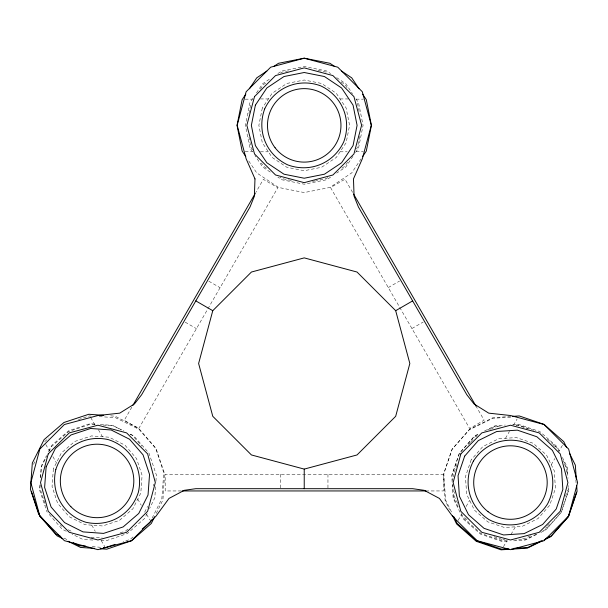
<?xml version="1.0" encoding="UTF-8"?>
<svg xmlns="http://www.w3.org/2000/svg" width="608" height="608" viewBox="0 0 608 608"><rect width="100%" height="100%" fill="white"/><g stroke="black" fill="none" stroke-linecap="round" stroke-linejoin="round"><path stroke-width="0.46" stroke-dasharray="3.04 2.28" d="M40.029 484.743L39.664 490.238L47.044 511.982M40.508 477.409L41.169 467.332L46.451 456.623M155.564 486.788L154.842 497.785L149.568 508.493M155.929 481.293L156.347 474.878L148.968 453.135L133.828 435.875L128.888 433.436M40.067 485.214L39.862 488.019L45.744 505.818M40.614 477.736L41.504 465.584L46.558 455.529M153.414 486.012L153.55 484.143M248.946 113.415L250.952 103.307M359.685 136.405L357.496 147.432L356.455 148.99M456.904 464.375L453.287 475.023L453.408 476.9M565.508 496.295L567.614 490.078M33.524 464.33L34.762 461.806M48.883 451.676L51.323 446.736L68.582 431.596L90.326 424.217L95.828 424.582M147.128 513.441L144.689 518.381L127.429 533.52L105.686 540.9L100.191 540.535M156.279 513.38L162.906 499.951L164.624 473.792L156.195 448.962L138.913 429.256L115.398 417.658L97.645 416.495M48.663 451.341L51.612 445.482L68.643 430.783L90.007 423.715L95.616 424.126M144.658 512.21L147.6 506.35M152.167 518.077L161.842 498.834L163.765 472.69L155.534 447.8L138.396 427.956L114.98 416.176L108.444 415.697M131.852 407.147L124.252 420.303L138.708 428.648L277.818 187.705L263.363 179.36L255.77 192.516M466.1 506.51L469.634 500.384M505.484 438.292L509.466 431.399M510.994 534.47L515.417 526.817M551.266 464.725L554.8 458.592M458.151 520.334L461.305 514.915M513.502 425.197L517.104 419.011M503.462 546.691L506.608 541.272M562.408 445.368L558.805 451.554L556.86 447.572L546.987 438.854M252.92 98.268L249.858 102.851L245.381 125.37L249.858 147.888L252.92 152.471M256.492 92.925L262.618 83.76L270.248 78.66M260.33 89.277L263.454 84.596L266.57 82.513M347.601 162.245L344.994 166.144L341.096 168.743M352.974 156.286L345.83 166.98L336.672 173.098M355.528 152.471L358.591 147.888L363.067 125.37L358.591 102.851L355.528 98.268M361.099 158.863L351.736 172.877L329.939 187.446L304.228 192.561L278.51 187.446L256.713 172.877L248.391 160.421M468.555 444.562L470.41 442.449M471.025 441.742L474.734 437.517M545.551 528.299L546.79 526.885M547.405 526.178L549.875 523.366M44.703 441.659L48.929 437.95M125.522 531.096L128.356 528.648M133.053 536.94L130.218 539.387L123.105 541.743M277.886 73.553L281.709 71.007L304.228 66.523L326.739 71.007L330.562 73.553M280.6 73.142L282.158 72.101L290.434 70.452M327.849 177.597L326.291 178.638L316.175 180.652M330.562 177.179L326.739 179.732L304.228 184.209L281.709 179.732L277.886 177.179M388.284 287.561L399.532 281.071M411.935 328.525L423.183 322.035M477.926 434.241L474.628 435.868L459.488 453.135L452.109 474.871L452.474 480.373M484.515 430.996L495.224 425.714L505.301 425.053M475.35 436.81L477.029 435.982M490.481 429.347L495.528 426.862L500.202 426.55M530.419 535.762L525.373 538.247L521.634 538.49M536.385 534.113L525.684 539.387L515.599 540.048M542.974 530.86L546.273 529.234L561.412 511.974L568.792 490.23L568.488 485.648M477.69 434.819L474.392 436.43L459.192 453.644L451.744 475.365L453.165 498.279L463.25 518.905L480.464 534.098L502.178 541.546L509.512 541.09M487.586 429.978L495.011 426.345L502.345 425.889M536.644 534.478L525.099 540.124L513.182 540.862M540.77 532.456L545.718 530.039L560.918 512.825L568.366 491.112L568.138 487.441M78.44 419.611L89.239 415.94L91.109 416.07M120.179 532.866L123.736 531.688M312.497 181.382L315.256 180.834M510.811 416.488L493.058 417.65L469.551 429.248L452.261 448.955L443.84 473.784L445.55 499.943L452.177 513.38M512.635 424.574L518.13 424.217L539.874 431.596L557.133 446.728L559.573 451.676M516.108 425.509L517.978 425.387L527.744 428.701M502.922 539.722L504.792 539.592M507.353 540.588L502.77 540.892L481.027 533.512L463.767 518.373L461.328 513.433M510.636 417.172L492.883 418.281L469.33 429.795L451.98 449.449L443.468 474.248L443.414 490.945L427.272 490.945M516.032 425.038L517.932 424.924L533.566 430.289M260.414 98.937L268.379 98.937M340.07 98.937L348.916 98.937M245.168 99.165L252.328 99.165M356.121 99.165L363.28 99.165M245.168 151.574L252.328 151.574M356.121 151.574L363.28 151.574M260.414 151.802L268.379 151.802M340.07 151.802L347.145 151.802M181.336 490.952L165.194 490.952L165.194 474.255L443.414 474.255L445.102 500.407L449.624 509.664M103.155 425.06L113.24 425.722L123.941 431.004M92.857 540.056L82.779 539.395L72.071 534.113M100.29 424.475L112.442 425.364L121.653 430M91.071 537.198L102.288 538.027M92.256 546.66L100.662 547.276M318.014 70.452L326.291 72.101M291.354 180.47L282.158 178.638L279.824 177.08M494.046 536.704L502.041 539.418M66.302 531.27L62.183 529.241L47.652 512.673M130.028 434.211L132.536 435.472L141.725 446.112M68.324 529.773L72.512 531.886M64.129 538.133L68.309 540.231M208.848 281.208L220.088 287.698M185.197 322.172L196.445 328.662M336.672 77.642L345.83 83.76L352.465 93.685M341.096 81.996L344.994 84.596L348.118 89.277M266.57 168.226L263.454 166.144L261.372 163.02M270.248 172.079L262.618 166.98L254.965 155.526M553.379 444.98L556.198 447.45M464.71 517.651L468.935 521.36M60.397 524.985L61.621 526.406M252.518 149.773L250.952 147.432L248.946 137.324M352.61 192.386L345.01 179.223L330.554 187.576L469.665 428.518L484.12 420.166L476.049 406.19M90.729 417.536L94.757 424.506M146.65 514.398L149.788 519.825M45.782 444.516L49.362 450.718M101.262 540.611L104.842 546.805M98.466 429.795L102.395 436.719M137.758 499.092L141.246 505.248M52.919 456.638L56.407 462.787M91.77 525.16L95.258 531.316M562.415 457.436L567.287 467.324L568.009 478.321M564.49 464.269L566.147 467.628L566.451 472.31M457.657 503.363L454.754 497.473L454.389 491.864M458.082 506.844L453.614 497.785L452.77 484.956M563.312 460.773L566.945 468.198L567.401 475.524M357.496 103.307L359.32 112.495M575.882 480.077L576.057 482.881M327.955 474.255L327.955 488.163M280.66 474.255L280.66 488.163M53.36 468.859L52.06 486.506L57.616 503.31L69.183 516.709L84.998 524.666L102.653 525.958L119.457 520.402L132.856 508.835L140.805 493.027L142.105 475.372L136.542 458.569L124.974 445.17L109.166 437.213L91.512 435.921L74.708 441.476L61.309 453.044L53.36 468.859M262.314 108.011L258.864 125.37L262.314 142.728L272.148 157.449L286.862 167.276L304.22 170.734L321.586 167.276L336.3 157.449L346.134 142.728L349.585 125.37L346.134 108.011L336.3 93.29L321.586 83.456L304.22 80.005L286.862 83.456L272.148 93.29L262.314 108.011M471.162 459.868L465.477 476.634L466.632 494.296L474.46 510.165L487.768 521.839L504.534 527.531L522.188 526.368L538.065 518.54L549.738 505.233L555.423 488.475L554.268 470.812L546.44 454.936L533.132 443.27L516.374 437.578L498.712 438.733L482.836 446.561L471.162 459.868"/><path stroke-width="0.91" d="M304.228 488.688L304.228 469.102L251.423 454.951L212.77 416.298L198.618 363.493L212.77 310.688L251.423 272.034L304.228 257.883L357.033 272.034L395.686 310.688L409.838 363.493L395.686 416.298L357.033 454.951L304.228 469.102M576.642 492.229L568.13 517.02L550.78 536.674L544.054 539.965M154.622 516.739L151.308 523.458L131.602 540.748L106.78 549.176L100.236 548.743M151.324 519.749L150.062 522.257L142.264 528.99M132.802 405.506L255.292 193.344M245.792 94.21L242.151 99.659L237.036 125.37L242.151 151.08L245.792 156.53M249.432 88.76L256.713 77.862L266.836 71.098M362.657 156.53L366.297 151.08L371.412 125.37L366.297 99.659L362.657 94.21M273.843 66.416L278.51 63.293L304.228 58.178L329.939 63.293L334.605 66.416M395.686 310.688L412.65 300.892M541.28 540.824L527.843 547.451L513.828 548.37M545.475 538.756L551.35 535.861L568.64 516.146L577.068 491.325L576.696 485.716M542.366 540.786L527.227 548.196L511.343 549.184M115.11 544.388L105.328 547.618L103.459 547.481M512.681 416.366L519.224 415.94L544.046 424.361L563.753 441.651L566.656 447.526M508.22 548.735L501.684 549.168L476.854 540.74L457.148 523.458L453.834 516.739M509.474 549.298L501.068 549.822L476.269 541.31L456.616 523.959L452.504 515.554M182.286 490.952L426.322 490.945M94.635 548.378L80.621 547.458L68.02 541.249M103.77 415.355L88.836 414.261L63.946 422.492L44.095 439.622L32.323 463.045L30.4 489.189L38.631 514.079L55.761 533.923L60.785 536.446M85.72 546.182L79.184 545.703L73.325 542.754M62.981 538.764L57.106 535.861L39.816 516.154L31.396 491.325M195.806 300.892L212.77 310.688M341.612 71.098L351.736 77.862L359.016 88.76M353.56 194.028L476.049 406.19M569.552 453.408L575.35 465.166L576.27 479.18M575.48 473.533L575.654 476.338M254.98 178.889L254.372 196.224L250.025 206.986L141.588 394.805L134.436 403.948L119.738 413.144L97.926 415.522L64.395 424.513L39.839 449.061L30.856 482.6L39.839 516.139L64.395 540.687L97.926 549.67L131.465 540.687L156.02 516.139L168.978 498.438L184.292 490.306L195.791 488.688L412.665 488.688L424.156 490.306L439.47 498.438L452.436 516.139L476.991 540.687L510.522 549.67L544.061 540.687L568.617 516.139L577.6 482.6L568.617 449.061L544.061 424.513L510.522 415.522L488.718 413.144L474.02 403.948L466.868 394.805L358.431 206.986L354.084 196.224L353.476 178.889L362.315 158.817L371.306 125.278L362.315 91.747L337.767 67.192L304.228 58.208L270.689 67.192L246.141 91.747L237.15 125.278L246.141 158.817L254.98 178.889M46.132 466.86L44.62 487.426L51.095 507.011L64.577 522.622L83 531.894L103.573 533.398L123.15 526.923L138.768 513.448L148.033 495.018L149.545 474.453L143.062 454.868L129.588 439.257L111.165 429.985L90.592 428.48L71.007 434.956L55.396 448.43L46.132 466.86M55.814 469.536C50.464 492.609 63.126 514.953 85.675 522.211C108.756 527.562 131.092 514.892 138.35 492.343C143.701 469.27 131.039 446.933 108.49 439.668C85.409 434.317 63.072 446.986 55.814 469.536M255.39 105.138L251.362 125.37L255.39 145.601L266.844 162.746L283.997 174.207L304.22 178.228L324.452 174.207L341.605 162.746L353.058 145.601L357.086 125.37L353.058 105.138L341.605 87.993L324.452 76.532L304.22 72.504L283.997 76.532L266.844 87.993L255.39 105.138M264.662 108.984C256.523 131.229 266.35 154.956 287.842 164.928C310.088 173.067 333.807 163.24 343.786 141.755C351.926 119.51 342.099 95.783 320.606 85.812C298.361 77.672 274.641 87.499 264.662 108.984M48.23 453.902L40.538 482.6L48.23 511.29L69.236 532.296L97.926 539.988L126.624 532.296L147.63 511.29L155.321 482.6L147.63 453.902L126.624 432.896L97.926 425.212L69.236 432.896L48.23 453.902M254.524 96.588L246.84 125.278L254.524 153.976L275.53 174.982L304.228 182.666L332.926 174.982L353.924 153.976L361.616 125.278L353.924 96.588L332.926 75.582L304.228 67.891L275.53 75.582L254.524 96.588M460.826 453.902L453.135 482.6L460.826 511.29L481.832 532.296L510.522 539.988L539.22 532.296L560.226 511.29L567.918 482.6L560.226 453.902L539.22 432.896L510.522 425.212L481.832 432.896L460.826 453.902M464.672 456.122L458.044 475.654L459.39 496.234L468.51 514.733L484.021 528.329L503.553 534.964L524.134 533.611L542.632 524.491L556.229 508.98L562.864 489.455L561.511 468.874L552.391 450.376L536.879 436.772L517.347 430.145L496.766 431.49L478.268 440.618L464.672 456.122M473.366 461.145C462.392 482.136 469.042 506.943 489.045 519.635C510.036 530.609 534.842 523.967 547.534 503.964C558.509 482.965 551.859 458.166 531.863 445.474C510.864 434.492 486.066 441.142 473.366 461.145M275.074 147.736A36.746 36.746 0 0 0 338.17 139.43A36.746 36.746 0 0 0 299.425 88.943A36.746 36.746 0 0 0 275.074 147.736M488.08 511.7A36.746 36.746 0 0 0 546.881 487.35A36.746 36.746 0 0 0 496.386 448.605A36.746 36.746 0 0 0 488.08 511.7M70.893 506.715A36.746 36.746 0 0 0 132.498 490.724A36.746 36.746 0 0 0 87.848 445.375A36.746 36.746 0 0 0 70.893 506.715"/></g></svg>
